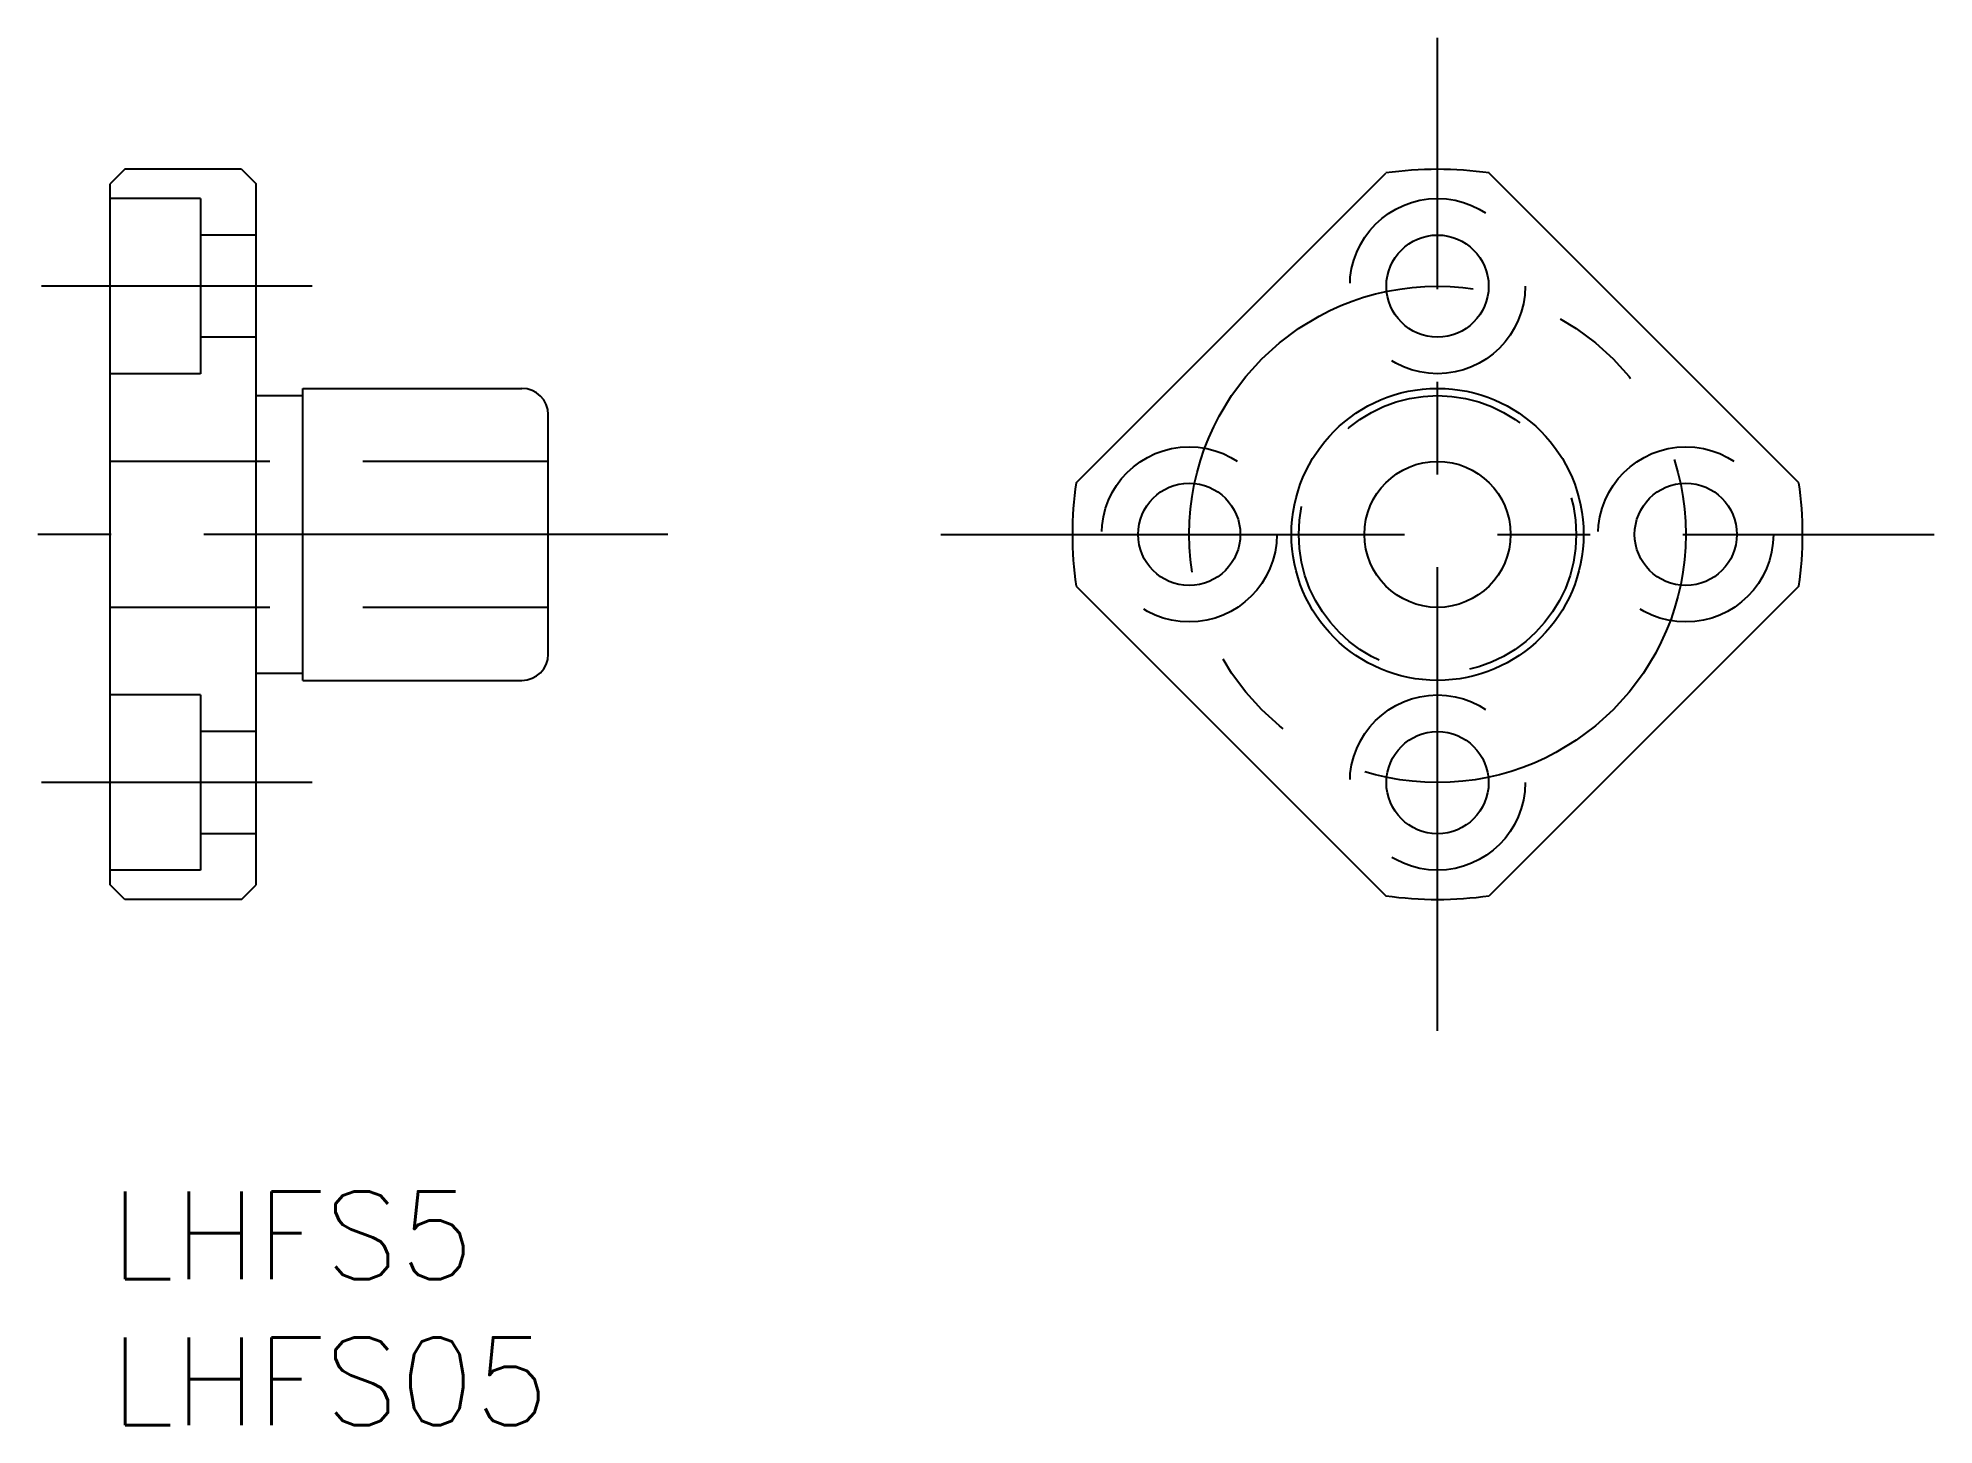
# Model space of a CAD drawing. Extents: x -2.5 to 62.4, y -8 to 39.5.
import ezdxf

# ---------------------------------------------------------------- set-up
doc = ezdxf.new("R2010")
doc.units = 0
doc.header["$LTSCALE"] = 0.5
doc.linetypes.add('CENTER', pattern=[50.8, 31.75, -6.35, 6.35, -6.35])
doc.linetypes.add('DASHED', pattern=[19.05, 12.7, -6.35])
for name, color, linetype in [('MSM_CENTER', 1, 'CENTER'), ('MSM_CONTINUOUS', 7, 'CONTINUOUS'), ('MSM_DASHED', 4, 'DASHED'), ('MSM_PART_NUMBER', 7, 'CONTINUOUS')]:
    doc.layers.add(name, color=color, linetype=linetype)
doc.styles.get("Standard").update_dxf_attribs({"font": 'txt.shx', "height": 1, "bigfont": 'bigfont.shx'})

# ---------------------------------------------------------------- blocks, each defined once
blk = doc.blocks.new('*U26')
at = {"layer": 'MSM_PART_NUMBER'}
blk.add_text('LHFS5', height=3, dxfattribs=at).set_placement((0, -3))
blk = doc.blocks.new('*U27')
at = {"layer": 'MSM_PART_NUMBER'}
blk.add_text('LHFS05', height=3, dxfattribs=at).set_placement((0, -8))

msp = doc.modelspace()

# ---------------------------------------------------------------- linework, layer by layer
at = {"layer": 'MSM_CENTER', "color": 1, "linetype": 'CENTER'}
msp.add_line((45.443, 5.5), (45.443, 39.5), dxfattribs=at)
at = {"layer": 'MSM_CENTER'}
for p, q in [((6.92, 31), (-2.347, 31)), ((19.089, 22.5), (-2.47, 22.5)), ((28.443, 22.5), (62.443, 22.5)), ((6.92, 14), (-2.347, 14))]:
    msp.add_line(p, q, dxfattribs=at)
msp.add_circle((45.443, 22.5), 8.5, dxfattribs=at)
at = {"layer": 'MSM_CONTINUOUS'}
for p, q in [((0.5, 35), (0, 34.5)), ((0, 10.5), (0, 34.5)), ((4.5, 35), (0.5, 35)), ((4.5, 35), (5, 34.5)), ((5, 10.5), (5, 34.5)), ((33.069, 24.268), (43.675, 34.874)), ((57.818, 24.268), (47.211, 34.874)), ((6.6, 27.5), (14.1, 27.5)), ((6.6, 17.5), (6.6, 27.5)), ((8.125, 27.5), (8.125, 27.5)), ((5, 27.25), (6.6, 27.25)), ((15, 18.4), (15, 26.6)), ((33.069, 20.732), (43.675, 10.126)), ((57.818, 20.732), (47.211, 10.126)), ((5, 17.75), (6.6, 17.75)), ((6.6, 17.5), (14.1, 17.5)), ((8.125, 17.5), (8.125, 17.5)), ((11.25, 17.5), (11.25, 17.5)), ((0.5, 10), (0, 10.5)), ((4.5, 10), (5, 10.5)), ((4.5, 10), (0.5, 10))]:
    msp.add_line(p, q, dxfattribs=at)
for centre, radius in [((45.443, 31), 1.75), ((45.443, 22.5), 5), ((45.443, 22.5), 2.5), ((36.943, 22.5), 1.75), ((53.943, 22.5), 1.75), ((45.443, 14), 1.75)]:
    msp.add_circle(centre, radius, dxfattribs=at)
for centre, radius, start, end in [((45.443, 22.5), 12.5, 81.8699, 98.1301), ((14.1, 26.6), 0.9, 0, 90), ((45.443, 22.5), 12.5, 171.8699, 188.1301), ((45.443, 22.5), 12.5, 351.8699, 8.1301), ((14.1, 18.4), 0.9, 270, 360), ((45.443, 22.5), 12.5, 261.8699, 278.1301)]:
    msp.add_arc(centre, radius, start, end, dxfattribs=at)
at = {"layer": 'MSM_DASHED'}
for p, q in [((3.1, 34), (0, 34)), ((3.1, 34), (3.1, 28)), ((5, 32.75), (3.1, 32.75)), ((5, 29.25), (3.1, 29.25)), ((3.1, 28), (0, 28)), ((15, 25), (0, 25)), ((15, 20), (0, 20)), ((3.1, 17), (0, 17)), ((3.1, 17), (3.1, 11)), ((5, 15.75), (3.1, 15.75)), ((5, 12.25), (3.1, 12.25)), ((3.1, 11), (0, 11))]:
    msp.add_line(p, q, dxfattribs=at)
for centre, radius in [((45.443, 31), 3), ((45.443, 22.5), 4.75), ((36.943, 22.5), 3), ((53.943, 22.5), 3), ((45.443, 14), 3)]:
    msp.add_circle(centre, radius, dxfattribs=at)

# ---------------------------------------------------------------- block references
at = {"layer": 'MSM_CONTINUOUS'}
for name in ['*U26', '*U27']:
    msp.add_blockref(name, (0, 0), dxfattribs=at)

doc.saveas('drawing.dxf')
